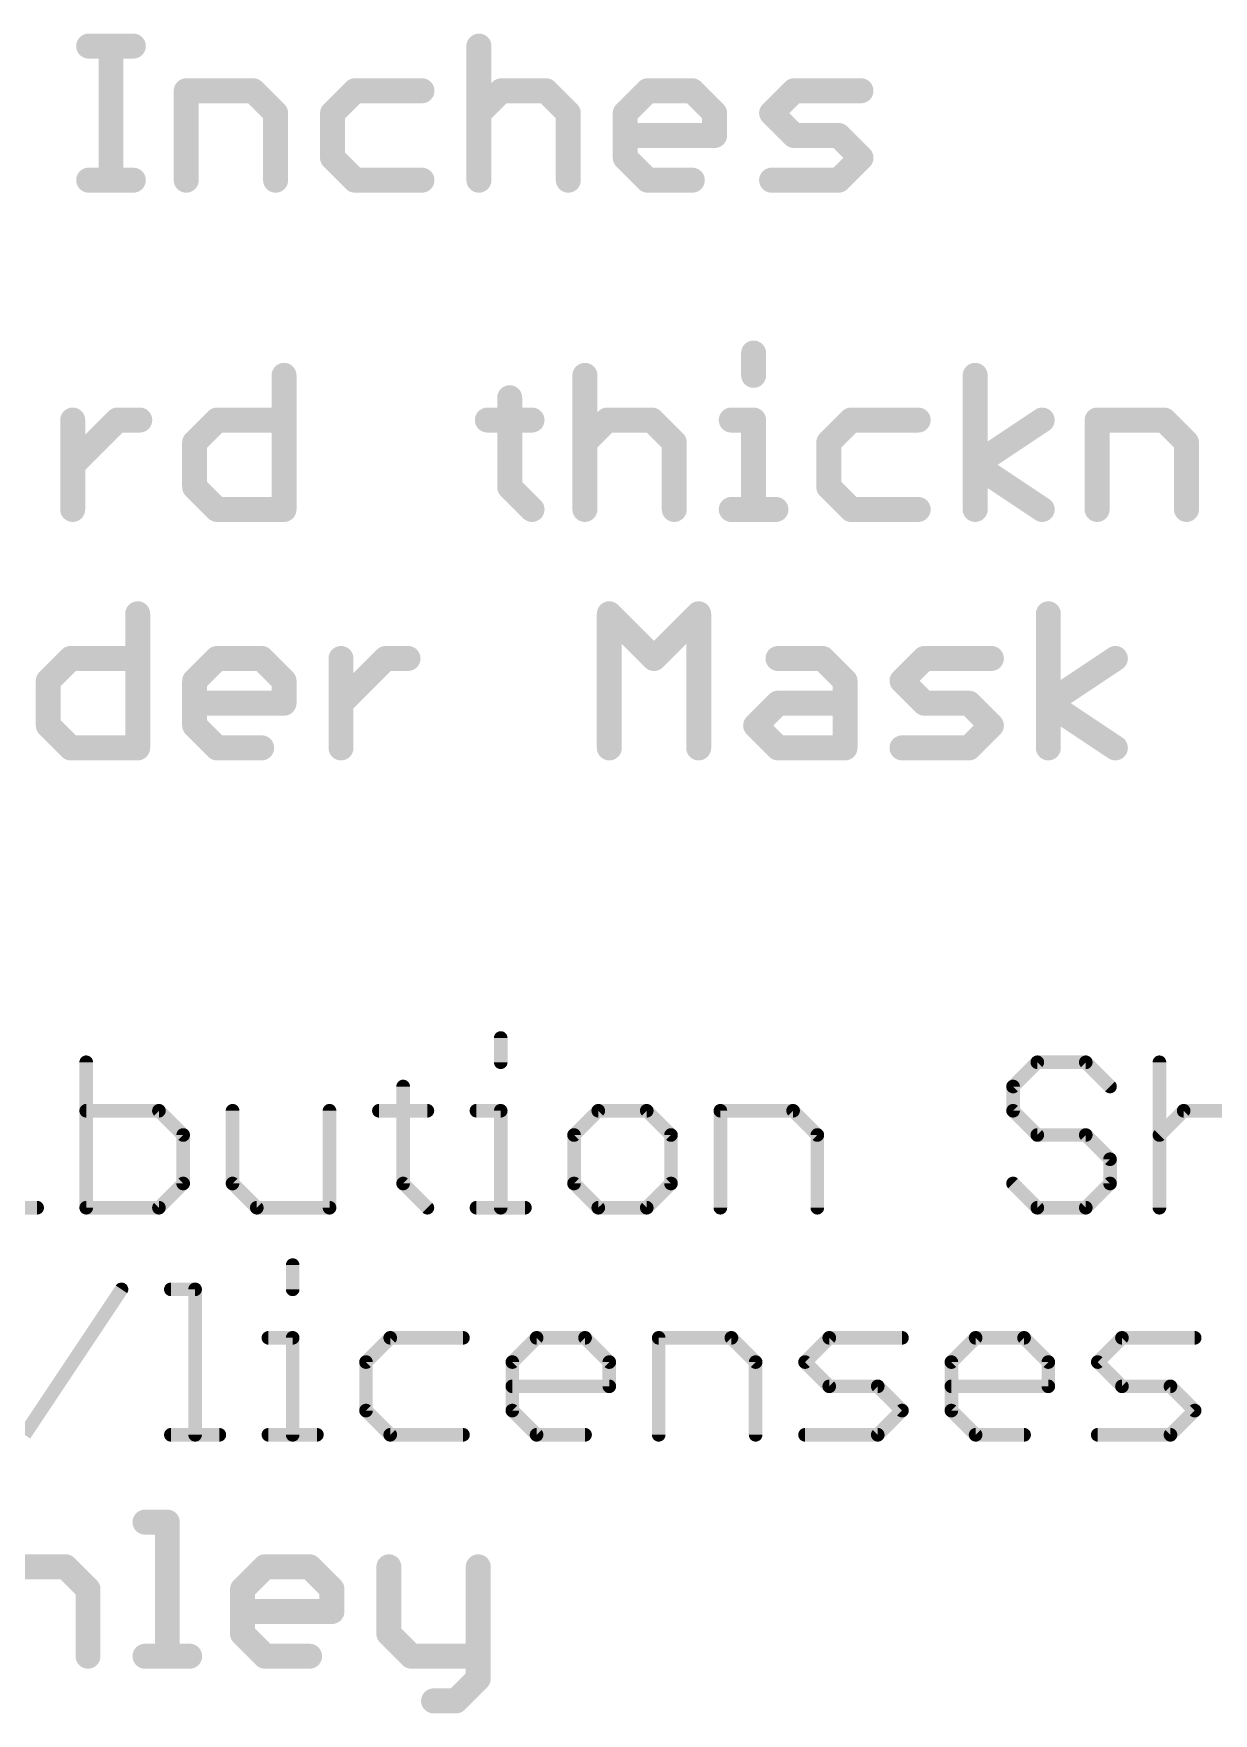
# Model space of a CAD drawing. Extents: x -10 to 102, y -14 to 18.
# Drawn here: x 56.89 to 70.09, y -9.39 to 9.4 of the extents above; entities that cross this region are included whole.
import ezdxf

# ---------------------------------------------------------------- set-up
doc = ezdxf.new("R2010")
doc.units = 0
doc.layers.add('47', color=253, linetype='CONTINUOUS')
doc.layers.add('51', color=53, linetype='CONTINUOUS')

msp = doc.modelspace()

# ---------------------------------------------------------------- linework, layer by layer
at = {"layer": '47', "const_width": 0.2794}
for points in [[(57.5084, 9.2596), (58.0083, 9.2596)], [(57.7584, 7.7597), (57.7584, 9.2596)], [(61.8741, 9.2596), (61.8741, 7.7597)], [(58.5998, 7.7597), (58.5998, 8.7596)], [(58.5998, 8.7596), (59.3498, 8.7596)], [(59.3498, 8.7596), (59.5997, 8.5096)], [(60.487, 8.7596), (60.237, 8.5096)], [(61.2369, 8.7596), (60.487, 8.7596)], [(61.8741, 8.5096), (62.1241, 8.7596)], [(62.1241, 8.7596), (62.6241, 8.7596)], [(62.6241, 8.7596), (62.8741, 8.5096)], [(63.5113, 8.5096), (63.7613, 8.7596)], [(63.7613, 8.7596), (64.2612, 8.7596)], [(64.2612, 8.7596), (64.5112, 8.5096)], [(65.1484, 8.5096), (65.3984, 8.7596)], [(65.3984, 8.7596), (66.1484, 8.7596)], [(59.5997, 8.5096), (59.5997, 7.7597)], [(60.237, 8.5096), (60.237, 8.0097)], [(62.8741, 8.5096), (62.8741, 7.7597)], [(63.5113, 8.0097), (63.5113, 8.5096)], [(64.5112, 8.5096), (64.5112, 8.2597)], [(65.3984, 8.2597), (65.1484, 8.5096)], [(64.5112, 8.2597), (63.5113, 8.2597)], [(65.8984, 8.2597), (65.3984, 8.2597)], [(66.1484, 8.0097), (65.8984, 8.2597)], [(60.237, 8.0097), (60.487, 7.7597)], [(63.7613, 7.7597), (63.5113, 8.0097)], [(65.8984, 7.7597), (66.1484, 8.0097)], [(57.5084, 7.7597), (58.0083, 7.7597)], [(60.487, 7.7597), (61.2369, 7.7597)], [(64.2612, 7.7597), (63.7613, 7.7597)], [(65.1484, 7.7597), (65.8984, 7.7597)]]:
    msp.add_lwpolyline(points, dxfattribs=at)
at = {"layer": '47', "const_width": 0.1397}
for points in [[(57.5084, 9.3294, 1), (57.5084, 9.1897)], [(57.8282, 9.2596, 1), (57.6885, 9.2596)], [(58.0083, 9.1897, 1), (58.0083, 9.3294)], [(61.944, 9.2596, 1), (61.8043, 9.2596)], [(58.5998, 8.8295, 1), (58.5998, 8.6898)], [(58.6697, 8.7596, 1), (58.53, 8.7596)], [(59.3992, 8.809, 1), (59.3004, 8.7102)], [(59.3498, 8.6898, 1), (59.3498, 8.8295)], [(60.487, 8.8295, 1), (60.487, 8.6898)], [(60.5364, 8.7102, 1), (60.4376, 8.809)], [(61.2369, 8.6898, 1), (61.2369, 8.8295)], [(62.1241, 8.8295, 1), (62.1241, 8.6898)], [(62.1735, 8.7102, 1), (62.0747, 8.809)], [(62.6735, 8.809, 1), (62.5747, 8.7102)], [(62.6241, 8.6898, 1), (62.6241, 8.8295)], [(63.7613, 8.8295, 1), (63.7613, 8.6898)], [(63.8107, 8.7102, 1), (63.7119, 8.809)], [(64.3106, 8.809, 1), (64.2118, 8.7102)], [(64.2612, 8.6898, 1), (64.2612, 8.8295)], [(65.3984, 8.8295, 1), (65.3984, 8.6898)], [(65.4478, 8.7102, 1), (65.349, 8.809)], [(66.1484, 8.6898, 1), (66.1484, 8.8295)], [(59.6696, 8.5096, 1), (59.5299, 8.5096)], [(60.3068, 8.5096, 1), (60.1671, 8.5096)], [(62.9439, 8.5096, 1), (62.8042, 8.5096)], [(63.5811, 8.5096, 1), (63.4414, 8.5096)], [(64.5811, 8.5096, 1), (64.4414, 8.5096)], [(65.1978, 8.559, 1), (65.0991, 8.4602)], [(59.5504, 8.4602, 1), (59.6491, 8.559)], [(60.1876, 8.559, 1), (60.2864, 8.4602)], [(61.8247, 8.559, 1), (61.9235, 8.4602)], [(62.8247, 8.4602, 1), (62.9234, 8.559)], [(63.4619, 8.559, 1), (63.5607, 8.4602)], [(64.4618, 8.4602, 1), (64.5606, 8.559)], [(65.0991, 8.559, 1), (65.1978, 8.4602)], [(63.5113, 8.3295, 1), (63.5113, 8.1898)], [(64.4414, 8.2597, 1), (64.5811, 8.2597)], [(64.5112, 8.1898, 1), (64.5112, 8.3295)], [(65.3984, 8.3295, 1), (65.3984, 8.1898)], [(65.349, 8.2103, 1), (65.4478, 8.3091)], [(65.9478, 8.3091, 1), (65.849, 8.2103)], [(65.8984, 8.1898, 1), (65.8984, 8.3295)], [(60.1671, 8.0097, 1), (60.3068, 8.0097)], [(60.2864, 8.0591, 1), (60.1876, 7.9603)], [(63.4414, 8.0097, 1), (63.5811, 8.0097)], [(63.5607, 8.0591, 1), (63.4619, 7.9603)], [(66.1978, 7.9603, 1), (66.099, 8.0591)], [(66.099, 7.9603, 1), (66.1978, 8.0591)], [(57.5084, 7.8296, 1), (57.5084, 7.6899)], [(58.0083, 7.6899, 1), (58.0083, 7.8296)], [(60.487, 7.8296, 1), (60.487, 7.6899)], [(61.2369, 7.6899, 1), (61.2369, 7.8296)], [(63.7613, 7.8296, 1), (63.7613, 7.6899)], [(64.2612, 7.6899, 1), (64.2612, 7.8296)], [(65.1484, 7.8296, 1), (65.1484, 7.6899)], [(65.8984, 7.6899, 1), (65.8984, 7.8296)], [(57.6885, 7.7597, 1), (57.8282, 7.7597)], [(58.53, 7.7597, 1), (58.6697, 7.7597)], [(59.5299, 7.7597, 1), (59.6696, 7.7597)], [(60.4376, 7.7103, 1), (60.5364, 7.8091)], [(61.8043, 7.7597, 1), (61.944, 7.7597)], [(62.8042, 7.7597, 1), (62.9439, 7.7597)], [(63.7119, 7.7103, 1), (63.8107, 7.8091)], [(65.849, 7.8091, 1), (65.9478, 7.7103)]]:
    msp.add_lwpolyline(points, format="xyb", dxfattribs=at)
at = {"layer": '51'}
for points, const_width in [([(64.947, 5.8266), (64.947, 5.5766)], 0.2794), ([(59.694, 5.5766), (59.694, 4.0767)], 0.2794), ([(63.0599, 5.5766), (63.0599, 4.0767)], 0.2794), ([(67.4256, 4.0767), (67.4256, 5.5766)], 0.2794), ([(62.2184, 5.3266), (62.2184, 4.3267)], 0.2794), ([(57.3298, 4.0767), (57.3298, 5.0766)], 0.2794), ([(57.3298, 4.5767), (57.8298, 5.0766)], 0.2794), ([(57.8298, 5.0766), (58.0798, 5.0766)], 0.2794), ([(58.6941, 4.8266), (58.9441, 5.0766)], 0.2794), ([(58.9441, 5.0766), (59.694, 5.0766)], 0.2794), ([(61.9684, 5.0766), (62.4684, 5.0766)], 0.2794), ([(63.0599, 4.8266), (63.3099, 5.0766)], 0.2794), ([(63.3099, 5.0766), (63.8098, 5.0766)], 0.2794), ([(63.8098, 5.0766), (64.0598, 4.8266)], 0.2794), ([(64.697, 5.0766), (64.947, 5.0766)], 0.2794), ([(64.947, 5.0766), (64.947, 4.0767)], 0.2794), ([(66.0384, 5.0766), (65.7885, 4.8266)], 0.2794), ([(66.7884, 5.0766), (66.0384, 5.0766)], 0.2794), ([(67.4256, 4.5767), (68.1756, 5.0766)], 0.2794), ([(68.7899, 4.0767), (68.7899, 5.0766)], 0.2794), ([(68.7899, 5.0766), (69.5399, 5.0766)], 0.2794), ([(69.5399, 5.0766), (69.7898, 4.8266)], 0.2794), ([(58.6941, 4.3267), (58.6941, 4.8266)], 0.2794), ([(64.0598, 4.8266), (64.0598, 4.0767)], 0.2794), ([(65.7885, 4.8266), (65.7885, 4.3267)], 0.2794), ([(69.7898, 4.8266), (69.7898, 4.0767)], 0.2794), ([(68.1756, 4.0767), (67.4256, 4.5767)], 0.2794), ([(58.9441, 4.0767), (58.6941, 4.3267)], 0.2794), ([(62.2184, 4.3267), (62.4684, 4.0767)], 0.2794), ([(65.7885, 4.3267), (66.0384, 4.0767)], 0.2794), ([(59.694, 4.0767), (58.9441, 4.0767)], 0.2794), ([(64.697, 4.0767), (65.197, 4.0767)], 0.2794), ([(66.0384, 4.0767), (66.7884, 4.0767)], 0.2794), ([(58.0569, 2.9096), (58.0569, 1.4097)], 0.2794), ([(63.3327, 1.4097), (63.3327, 2.9096)], 0.2794), ([(63.3327, 2.9096), (63.8327, 2.4096)], 0.2794), ([(63.8327, 2.4096), (64.3327, 2.9096)], 0.2794), ([(64.3327, 2.9096), (64.3327, 1.4097)], 0.2794), ([(68.2442, 1.4097), (68.2442, 2.9096)], 0.2794), ([(57.057, 2.1596), (57.3069, 2.4096)], 0.2794), ([(57.3069, 2.4096), (58.0569, 2.4096)], 0.2794), ([(58.6941, 2.1596), (58.9441, 2.4096)], 0.2794), ([(58.9441, 2.4096), (59.4441, 2.4096)], 0.2794), ([(59.4441, 2.4096), (59.694, 2.1596)], 0.2794), ([(60.3313, 1.4097), (60.3313, 2.4096)], 0.2794), ([(60.3313, 1.9097), (60.8312, 2.4096)], 0.2794), ([(60.8312, 2.4096), (61.0812, 2.4096)], 0.2794), ([(65.2199, 2.4096), (65.7198, 2.4096)], 0.2794), ([(65.7198, 2.4096), (65.9698, 2.1596)], 0.2794), ([(66.607, 2.1596), (66.857, 2.4096)], 0.2794), ([(66.857, 2.4096), (67.607, 2.4096)], 0.2794), ([(68.2442, 1.9097), (68.9941, 2.4096)], 0.2794), ([(57.057, 1.6597), (57.057, 2.1596)], 0.2794), ([(58.6941, 1.6597), (58.6941, 2.1596)], 0.2794), ([(59.694, 2.1596), (59.694, 1.9097)], 0.2794), ([(65.9698, 2.1596), (65.9698, 1.4097)], 0.2794), ([(66.857, 1.9097), (66.607, 2.1596)], 0.2794), ([(59.694, 1.9097), (58.6941, 1.9097)], 0.2794), ([(64.9699, 1.6597), (65.2199, 1.9097)], 0.2794), ([(65.2199, 1.9097), (65.9698, 1.9097)], 0.2794), ([(67.357, 1.9097), (66.857, 1.9097)], 0.2794), ([(67.607, 1.6597), (67.357, 1.9097)], 0.2794), ([(68.9941, 1.4097), (68.2442, 1.9097)], 0.2794), ([(57.3069, 1.4097), (57.057, 1.6597)], 0.2794), ([(58.9441, 1.4097), (58.6941, 1.6597)], 0.2794), ([(65.2199, 1.4097), (64.9699, 1.6597)], 0.2794), ([(67.357, 1.4097), (67.607, 1.6597)], 0.2794), ([(58.0569, 1.4097), (57.3069, 1.4097)], 0.2794), ([(59.4441, 1.4097), (58.9441, 1.4097)], 0.2794), ([(65.9698, 1.4097), (65.2199, 1.4097)], 0.2794), ([(66.607, 1.4097), (67.357, 1.4097)], 0.2794), ([(62.1179, -1.8356), (62.1179, -2.1068)], 0.1524), ([(57.481, -2.1068), (57.481, -3.7338)], 0.1524), ([(68.1208, -2.1068), (67.8497, -2.378)], 0.1524), ([(68.6631, -2.1068), (68.1208, -2.1068)], 0.1524), ([(68.9343, -2.378), (68.6631, -2.1068)], 0.1524), ([(69.4868, -2.1068), (69.4868, -3.7338)], 0.1524), ([(61.0265, -2.378), (61.0265, -3.4626)], 0.1524), ([(67.8497, -2.378), (67.8497, -2.6491)], 0.1524), ([(58.2945, -2.6491), (57.481, -2.6491)], 0.1524), ([(58.5657, -2.9203), (58.2945, -2.6491)], 0.1524), ([(59.1182, -2.6491), (59.1182, -3.4626)], 0.1524), ([(60.2028, -3.7338), (60.2028, -2.6491)], 0.1524), ([(60.7553, -2.6491), (61.2976, -2.6491)], 0.1524), ([(61.8467, -2.6491), (62.1179, -2.6491)], 0.1524), ([(62.1179, -2.6491), (62.1179, -3.7338)], 0.1524), ([(63.2093, -2.6491), (62.9382, -2.9203)], 0.1524), ([(63.7517, -2.6491), (63.2093, -2.6491)], 0.1524), ([(64.0228, -2.9203), (63.7517, -2.6491)], 0.1524), ([(64.5753, -3.7338), (64.5753, -2.6491)], 0.1524), ([(64.5753, -2.6491), (65.3888, -2.6491)], 0.1524), ([(65.3888, -2.6491), (65.66, -2.9203)], 0.1524), ([(67.8497, -2.6491), (68.1208, -2.9203)], 0.1524), ([(69.4868, -2.9203), (69.758, -2.6491)], 0.1524), ([(69.758, -2.6491), (70.3003, -2.6491)], 0.1524), ([(58.5657, -3.4626), (58.5657, -2.9203)], 0.1524), ([(62.9382, -2.9203), (62.9382, -3.4626)], 0.1524), ([(64.0228, -3.4626), (64.0228, -2.9203)], 0.1524), ([(65.66, -2.9203), (65.66, -3.7338)], 0.1524), ([(68.1208, -2.9203), (68.6631, -2.9203)], 0.1524), ([(68.6631, -2.9203), (68.9343, -3.1915)], 0.1524), ([(68.9343, -3.1915), (68.9343, -3.4626)], 0.1524), ([(58.2945, -3.7338), (58.5657, -3.4626)], 0.1524), ([(59.1182, -3.4626), (59.3893, -3.7338)], 0.1524), ([(61.0265, -3.4626), (61.2976, -3.7338)], 0.1524), ([(62.9382, -3.4626), (63.2093, -3.7338)], 0.1524), ([(63.7517, -3.7338), (64.0228, -3.4626)], 0.1524), ([(68.1208, -3.7338), (67.8497, -3.4626)], 0.1524), ([(68.9343, -3.4626), (68.6631, -3.7338)], 0.1524), ([(56.3896, -3.7338), (56.9319, -3.7338)], 0.1524), ([(57.481, -3.7338), (58.2945, -3.7338)], 0.1524), ([(59.3893, -3.7338), (60.2028, -3.7338)], 0.1524), ([(61.8467, -3.7338), (62.3891, -3.7338)], 0.1524), ([(63.2093, -3.7338), (63.7517, -3.7338)], 0.1524), ([(68.6631, -3.7338), (68.1208, -3.7338)], 0.1524), ([(59.7906, -4.3756), (59.7906, -4.6468)], 0.1524), ([(56.7908, -6.2738), (57.8755, -4.6468)], 0.1524), ([(58.428, -4.6468), (58.6991, -4.6468)], 0.1524), ([(58.6991, -4.6468), (58.6991, -6.2738)], 0.1524), ([(59.5194, -5.1891), (59.7906, -5.1891)], 0.1524), ([(59.7906, -5.1891), (59.7906, -6.2738)], 0.1524), ([(60.882, -5.1891), (60.6109, -5.4603)], 0.1524), ([(61.6955, -5.1891), (60.882, -5.1891)], 0.1524), ([(62.248, -5.4603), (62.5192, -5.1891)], 0.1524), ([(62.5192, -5.1891), (63.0615, -5.1891)], 0.1524), ([(63.0615, -5.1891), (63.3327, -5.4603)], 0.1524), ([(63.8852, -6.2738), (63.8852, -5.1891)], 0.1524), ([(63.8852, -5.1891), (64.6987, -5.1891)], 0.1524), ([(64.6987, -5.1891), (64.9698, -5.4603)], 0.1524), ([(65.5223, -5.4603), (65.7935, -5.1891)], 0.1524), ([(65.7935, -5.1891), (66.607, -5.1891)], 0.1524), ([(67.1595, -5.4603), (67.4306, -5.1891)], 0.1524), ([(67.4306, -5.1891), (67.973, -5.1891)], 0.1524), ([(67.973, -5.1891), (68.2441, -5.4603)], 0.1524), ([(68.7966, -5.4603), (69.0678, -5.1891)], 0.1524), ([(69.0678, -5.1891), (69.8813, -5.1891)], 0.1524), ([(60.6109, -5.4603), (60.6109, -6.0026)], 0.1524), ([(62.248, -6.0026), (62.248, -5.4603)], 0.1524), ([(63.3327, -5.4603), (63.3327, -5.7315)], 0.1524), ([(64.9698, -5.4603), (64.9698, -6.2738)], 0.1524), ([(65.7935, -5.7315), (65.5223, -5.4603)], 0.1524), ([(67.1595, -6.0026), (67.1595, -5.4603)], 0.1524), ([(68.2441, -5.4603), (68.2441, -5.7315)], 0.1524), ([(69.0678, -5.7315), (68.7966, -5.4603)], 0.1524), ([(63.3327, -5.7315), (62.248, -5.7315)], 0.1524), ([(66.3358, -5.7315), (65.7935, -5.7315)], 0.1524), ([(66.607, -6.0026), (66.3358, -5.7315)], 0.1524), ([(68.2441, -5.7315), (67.1595, -5.7315)], 0.1524), ([(69.6101, -5.7315), (69.0678, -5.7315)], 0.1524), ([(69.8813, -6.0026), (69.6101, -5.7315)], 0.1524), ([(60.6109, -6.0026), (60.882, -6.2738)], 0.1524), ([(62.5192, -6.2738), (62.248, -6.0026)], 0.1524), ([(66.3358, -6.2738), (66.607, -6.0026)], 0.1524), ([(67.4306, -6.2738), (67.1595, -6.0026)], 0.1524), ([(69.6101, -6.2738), (69.8813, -6.0026)], 0.1524), ([(58.428, -6.2738), (58.9703, -6.2738)], 0.1524), ([(59.5194, -6.2738), (60.0617, -6.2738)], 0.1524), ([(60.882, -6.2738), (61.6955, -6.2738)], 0.1524), ([(63.0615, -6.2738), (62.5192, -6.2738)], 0.1524), ([(65.5223, -6.2738), (66.3358, -6.2738)], 0.1524), ([(67.973, -6.2738), (67.4306, -6.2738)], 0.1524), ([(68.7966, -6.2738), (69.6101, -6.2738)], 0.1524), ([(58.1384, -7.2504), (58.3884, -7.2504)], 0.2794), ([(58.3884, -7.2504), (58.3884, -8.7503)], 0.2794), ([(56.7512, -7.7504), (57.2512, -7.7504)], 0.2794), ([(57.2512, -7.7504), (57.5011, -8.0004)], 0.2794), ([(59.2298, -8.0004), (59.4798, -7.7504)], 0.2794), ([(59.4798, -7.7504), (59.9798, -7.7504)], 0.2794), ([(59.9798, -7.7504), (60.2297, -8.0004)], 0.2794), ([(60.867, -7.7504), (60.867, -8.5003)], 0.2794), ([(61.8669, -7.7504), (61.8669, -9.0003)], 0.2794), ([(57.5011, -8.0004), (57.5011, -8.7503)], 0.2794), ([(59.2298, -8.5003), (59.2298, -8.0004)], 0.2794), ([(60.2297, -8.0004), (60.2297, -8.2503)], 0.2794), ([(60.2297, -8.2503), (59.2298, -8.2503)], 0.2794), ([(59.4798, -8.7503), (59.2298, -8.5003)], 0.2794), ([(60.867, -8.5003), (61.1169, -8.7503)], 0.2794), ([(58.1384, -8.7503), (58.6383, -8.7503)], 0.2794), ([(59.9798, -8.7503), (59.4798, -8.7503)], 0.2794), ([(61.1169, -8.7503), (61.8669, -8.7503)], 0.2794), ([(61.8669, -9.0003), (61.6169, -9.2503)], 0.2794), ([(61.6169, -9.2503), (61.3669, -9.2503)], 0.2794)]:
    msp.add_lwpolyline(points, dxfattribs=dict(at, const_width=const_width))
for points, const_width in [([(65.0169, 5.8266, 1), (64.8772, 5.8266)], 0.1397), ([(59.7639, 5.5766, 1), (59.6242, 5.5766)], 0.1397), ([(63.1297, 5.5766, 1), (62.99, 5.5766)], 0.1397), ([(64.8772, 5.5766, 1), (65.0169, 5.5766)], 0.1397), ([(67.4955, 5.5766, 1), (67.3558, 5.5766)], 0.1397), ([(62.2883, 5.3266, 1), (62.1486, 5.3266)], 0.1397), ([(57.3997, 5.0766, 1), (57.26, 5.0766)], 0.1397), ([(57.8298, 5.1465, 1), (57.8298, 5.0068)], 0.1397), ([(57.8792, 5.0272, 1), (57.7804, 5.126)], 0.1397), ([(58.0798, 5.0068, 1), (58.0798, 5.1465)], 0.1397), ([(58.9441, 5.1465, 1), (58.9441, 5.0068)], 0.1397), ([(58.9935, 5.0272, 1), (58.8947, 5.126)], 0.1397), ([(59.694, 5.0068, 1), (59.694, 5.1465)], 0.1397), ([(61.9684, 5.1465, 1), (61.9684, 5.0068)], 0.1397), ([(62.4684, 5.0068, 1), (62.4684, 5.1465)], 0.1397), ([(63.3099, 5.1465, 1), (63.3099, 5.0068)], 0.1397), ([(63.3592, 5.0272, 1), (63.2605, 5.126)], 0.1397), ([(63.8592, 5.126, 1), (63.7604, 5.0272)], 0.1397), ([(63.8098, 5.0068, 1), (63.8098, 5.1465)], 0.1397), ([(64.697, 5.1465, 1), (64.697, 5.0068)], 0.1397), ([(65.0169, 5.0766, 1), (64.8772, 5.0766)], 0.1397), ([(64.947, 5.0068, 1), (64.947, 5.1465)], 0.1397), ([(66.0384, 5.1465, 1), (66.0384, 5.0068)], 0.1397), ([(66.0878, 5.0272, 1), (65.9891, 5.126)], 0.1397), ([(66.7884, 5.0068, 1), (66.7884, 5.1465)], 0.1397), ([(68.2143, 5.0185, 1), (68.1368, 5.1347)], 0.1397), ([(68.8598, 5.0766, 1), (68.7201, 5.0766)], 0.1397), ([(68.7899, 5.1465, 1), (68.7899, 5.0068)], 0.1397), ([(69.5893, 5.126, 1), (69.4905, 5.0272)], 0.1397), ([(69.5399, 5.0068, 1), (69.5399, 5.1465)], 0.1397), ([(58.764, 4.8266, 1), (58.6243, 4.8266)], 0.1397), ([(58.6447, 4.876, 1), (58.7435, 4.7772)], 0.1397), ([(63.0105, 4.876, 1), (63.1093, 4.7772)], 0.1397), ([(64.1296, 4.8266, 1), (63.9899, 4.8266)], 0.1397), ([(64.0104, 4.7772, 1), (64.1092, 4.876)], 0.1397), ([(65.8583, 4.8266, 1), (65.7186, 4.8266)], 0.1397), ([(65.7391, 4.876, 1), (65.8379, 4.7772)], 0.1397), ([(69.8597, 4.8266, 1), (69.72, 4.8266)], 0.1397), ([(69.7404, 4.7772, 1), (69.8392, 4.876)], 0.1397), ([(67.4644, 4.6348, 1), (67.3869, 4.5185)], 0.1397), ([(67.3869, 4.6348, 1), (67.4644, 4.5185)], 0.1397), ([(57.2804, 4.6261, 1), (57.3792, 4.5273)], 0.1397), ([(58.7435, 4.3761, 1), (58.6447, 4.2773)], 0.1397), ([(58.6243, 4.3267, 1), (58.764, 4.3267)], 0.1397), ([(62.2678, 4.3761, 1), (62.169, 4.2773)], 0.1397), ([(62.1486, 4.3267, 1), (62.2883, 4.3267)], 0.1397), ([(65.7186, 4.3267, 1), (65.8583, 4.3267)], 0.1397), ([(65.8379, 4.3761, 1), (65.7391, 4.2773)], 0.1397), ([(57.26, 4.0767, 1), (57.3997, 4.0767)], 0.1397), ([(58.9441, 4.1465, 1), (58.9441, 4.0069)], 0.1397), ([(58.8947, 4.0273, 1), (58.9935, 4.1261)], 0.1397), ([(59.6242, 4.0767, 1), (59.7639, 4.0767)], 0.1397), ([(59.694, 4.0069, 1), (59.694, 4.1465)], 0.1397), ([(62.419, 4.0273, 1), (62.5178, 4.1261)], 0.1397), ([(62.99, 4.0767, 1), (63.1297, 4.0767)], 0.1397), ([(63.9899, 4.0767, 1), (64.1296, 4.0767)], 0.1397), ([(64.697, 4.1465, 1), (64.697, 4.0069)], 0.1397), ([(64.8772, 4.0767, 1), (65.0169, 4.0767)], 0.1397), ([(65.197, 4.0069, 1), (65.197, 4.1465)], 0.1397), ([(66.0384, 4.1465, 1), (66.0384, 4.0069)], 0.1397), ([(65.9891, 4.0273, 1), (66.0878, 4.1261)], 0.1397), ([(66.7884, 4.0069, 1), (66.7884, 4.1465)], 0.1397), ([(67.3558, 4.0767, 1), (67.4955, 4.0767)], 0.1397), ([(68.1368, 4.0186, 1), (68.2143, 4.1348)], 0.1397), ([(68.7201, 4.0767, 1), (68.8598, 4.0767)], 0.1397), ([(69.72, 4.0767, 1), (69.8597, 4.0767)], 0.1397), ([(58.1267, 2.9096, 1), (57.987, 2.9096)], 0.1397), ([(63.4026, 2.9096, 1), (63.2629, 2.9096)], 0.1397), ([(63.3821, 2.959, 1), (63.2833, 2.8602)], 0.1397), ([(64.4025, 2.9096, 1), (64.2628, 2.9096)], 0.1397), ([(64.382, 2.8602, 1), (64.2833, 2.959)], 0.1397), ([(68.3141, 2.9096, 1), (68.1744, 2.9096)], 0.1397), ([(57.3069, 2.4795, 1), (57.3069, 2.3398)], 0.1397), ([(57.3563, 2.3602, 1), (57.2576, 2.459)], 0.1397), ([(58.0569, 2.3398, 1), (58.0569, 2.4795)], 0.1397), ([(58.9441, 2.4795, 1), (58.9441, 2.3398)], 0.1397), ([(58.9935, 2.3602, 1), (58.8947, 2.459)], 0.1397), ([(59.4935, 2.459, 1), (59.3947, 2.3602)], 0.1397), ([(59.4441, 2.3398, 1), (59.4441, 2.4795)], 0.1397), ([(60.4011, 2.4096, 1), (60.2614, 2.4096)], 0.1397), ([(60.8312, 2.4795, 1), (60.8312, 2.3398)], 0.1397), ([(60.8806, 2.3602, 1), (60.7818, 2.459)], 0.1397), ([(61.0812, 2.3398, 1), (61.0812, 2.4795)], 0.1397), ([(63.7833, 2.459, 1), (63.8821, 2.3602)], 0.1397), ([(63.7833, 2.3602, 1), (63.8821, 2.459)], 0.1397), ([(65.2199, 2.4795, 1), (65.2199, 2.3398)], 0.1397), ([(65.7692, 2.459, 1), (65.6704, 2.3602)], 0.1397), ([(65.7198, 2.3398, 1), (65.7198, 2.4795)], 0.1397), ([(66.857, 2.4795, 1), (66.857, 2.3398)], 0.1397), ([(66.9064, 2.3602, 1), (66.8076, 2.459)], 0.1397), ([(67.607, 2.3398, 1), (67.607, 2.4795)], 0.1397), ([(69.0329, 2.3515, 1), (68.9554, 2.4677)], 0.1397), ([(57.1268, 2.1596, 1), (56.9871, 2.1596)], 0.1397), ([(57.0076, 2.209, 1), (57.1064, 2.1102)], 0.1397), ([(58.764, 2.1596, 1), (58.6243, 2.1596)], 0.1397), ([(58.6447, 2.209, 1), (58.7435, 2.1102)], 0.1397), ([(59.7639, 2.1596, 1), (59.6242, 2.1596)], 0.1397), ([(59.6446, 2.1102, 1), (59.7434, 2.209)], 0.1397), ([(66.0397, 2.1596, 1), (65.9, 2.1596)], 0.1397), ([(65.9204, 2.1102, 1), (66.0192, 2.209)], 0.1397), ([(66.6564, 2.209, 1), (66.5577, 2.1102)], 0.1397), ([(66.5577, 2.209, 1), (66.6564, 2.1102)], 0.1397), ([(58.6941, 1.9795, 1), (58.6941, 1.8398)], 0.1397), ([(59.6242, 1.9097, 1), (59.7639, 1.9097)], 0.1397), ([(59.694, 1.8398, 1), (59.694, 1.9795)], 0.1397), ([(60.2819, 1.9591, 1), (60.3807, 1.8603)], 0.1397), ([(65.2199, 1.9795, 1), (65.2199, 1.8398)], 0.1397), ([(65.2693, 1.8603, 1), (65.1705, 1.9591)], 0.1397), ([(65.9698, 1.8398, 1), (65.9698, 1.9795)], 0.1397), ([(66.857, 1.9795, 1), (66.857, 1.8398)], 0.1397), ([(66.8076, 1.8603, 1), (66.9064, 1.9591)], 0.1397), ([(67.4064, 1.9591, 1), (67.3076, 1.8603)], 0.1397), ([(67.357, 1.8398, 1), (67.357, 1.9795)], 0.1397), ([(68.2829, 1.9678, 1), (68.2055, 1.8515)], 0.1397), ([(68.2055, 1.9678, 1), (68.2829, 1.8515)], 0.1397), ([(56.9871, 1.6597, 1), (57.1268, 1.6597)], 0.1397), ([(57.1064, 1.7091, 1), (57.0076, 1.6103)], 0.1397), ([(58.7435, 1.7091, 1), (58.6447, 1.6103)], 0.1397), ([(58.6243, 1.6597, 1), (58.764, 1.6597)], 0.1397), ([(65.0193, 1.7091, 1), (64.9205, 1.6103)], 0.1397), ([(64.9205, 1.7091, 1), (65.0193, 1.6103)], 0.1397), ([(67.6564, 1.6103, 1), (67.5576, 1.7091)], 0.1397), ([(67.5576, 1.6103, 1), (67.6564, 1.7091)], 0.1397), ([(57.3069, 1.4796, 1), (57.3069, 1.3399)], 0.1397), ([(57.2576, 1.3603, 1), (57.3563, 1.4591)], 0.1397), ([(58.0569, 1.3399, 1), (58.0569, 1.4796)], 0.1397), ([(58.9441, 1.4796, 1), (58.9441, 1.3399)], 0.1397), ([(58.8947, 1.3603, 1), (58.9935, 1.4591)], 0.1397), ([(59.4441, 1.3399, 1), (59.4441, 1.4796)], 0.1397), ([(65.2199, 1.4796, 1), (65.2199, 1.3399)], 0.1397), ([(65.1705, 1.3603, 1), (65.2693, 1.4591)], 0.1397), ([(65.9698, 1.3399, 1), (65.9698, 1.4796)], 0.1397), ([(66.607, 1.4796, 1), (66.607, 1.3399)], 0.1397), ([(67.3076, 1.4591, 1), (67.4064, 1.3603)], 0.1397), ([(67.357, 1.3399, 1), (67.357, 1.4796)], 0.1397), ([(68.9554, 1.3516, 1), (69.0329, 1.4678)], 0.1397), ([(57.987, 1.4097, 1), (58.1267, 1.4097)], 0.1397), ([(60.2614, 1.4097, 1), (60.4011, 1.4097)], 0.1397), ([(63.2629, 1.4097, 1), (63.4026, 1.4097)], 0.1397), ([(64.2628, 1.4097, 1), (64.4025, 1.4097)], 0.1397), ([(65.9, 1.4097, 1), (66.0397, 1.4097)], 0.1397), ([(68.1744, 1.4097, 1), (68.3141, 1.4097)], 0.1397), ([(62.156, -1.8356, 1), (62.0798, -1.8356)], 0.0762), ([(57.5191, -2.1068, 1), (57.4429, -2.1068)], 0.0762), ([(68.1208, -2.0687, 1), (68.1208, -2.1449)], 0.0762), ([(68.1478, -2.1338, 1), (68.0939, -2.0799)], 0.0762), ([(68.6901, -2.0799, 1), (68.6362, -2.1338)], 0.0762), ([(68.6631, -2.1449, 1), (68.6631, -2.0687)], 0.0762), ([(69.5249, -2.1068, 1), (69.4487, -2.1068)], 0.0762), ([(62.0798, -2.1068, 1), (62.156, -2.1068)], 0.0762), ([(61.0646, -2.378, 1), (60.9884, -2.378)], 0.0762), ([(67.8227, -2.351, 1), (67.8766, -2.4049)], 0.0762), ([(67.8878, -2.378, 1), (67.8116, -2.378)], 0.0762), ([(68.9074, -2.4049, 1), (68.9613, -2.351)], 0.0762), ([(57.481, -2.611, 1), (57.481, -2.6872)], 0.0762), ([(58.3214, -2.6222, 1), (58.2675, -2.6761)], 0.0762), ([(58.2945, -2.6872, 1), (58.2945, -2.611)], 0.0762), ([(59.1563, -2.6491, 1), (59.0801, -2.6491)], 0.0762), ([(60.2409, -2.6491, 1), (60.1647, -2.6491)], 0.0762), ([(60.7553, -2.611, 1), (60.7553, -2.6872)], 0.0762), ([(61.2976, -2.6872, 1), (61.2976, -2.611)], 0.0762), ([(61.8467, -2.611, 1), (61.8467, -2.6872)], 0.0762), ([(62.156, -2.6491, 1), (62.0798, -2.6491)], 0.0762), ([(62.1179, -2.6872, 1), (62.1179, -2.611)], 0.0762), ([(63.2093, -2.611, 1), (63.2093, -2.6872)], 0.0762), ([(63.2363, -2.6761, 1), (63.1824, -2.6222)], 0.0762), ([(63.7786, -2.6222, 1), (63.7247, -2.6761)], 0.0762), ([(63.7517, -2.6872, 1), (63.7517, -2.611)], 0.0762), ([(64.6134, -2.6491, 1), (64.5372, -2.6491)], 0.0762), ([(64.5753, -2.611, 1), (64.5753, -2.6872)], 0.0762), ([(65.4158, -2.6222, 1), (65.3619, -2.6761)], 0.0762), ([(65.3888, -2.6872, 1), (65.3888, -2.611)], 0.0762), ([(67.8766, -2.6222, 1), (67.8227, -2.6761)], 0.0762), ([(67.8116, -2.6491, 1), (67.8878, -2.6491)], 0.0762), ([(69.758, -2.611, 1), (69.758, -2.6872)], 0.0762), ([(69.7849, -2.6761, 1), (69.731, -2.6222)], 0.0762), ([(58.6038, -2.9203, 1), (58.5276, -2.9203)], 0.0762), ([(58.5387, -2.9472, 1), (58.5926, -2.8934)], 0.0762), ([(62.9763, -2.9203, 1), (62.9001, -2.9203)], 0.0762), ([(62.9112, -2.8934, 1), (62.9651, -2.9472)], 0.0762), ([(64.0609, -2.9203, 1), (63.9847, -2.9203)], 0.0762), ([(63.9959, -2.9472, 1), (64.0498, -2.8934)], 0.0762), ([(65.6981, -2.9203, 1), (65.6219, -2.9203)], 0.0762), ([(65.6331, -2.9472, 1), (65.6869, -2.8934)], 0.0762), ([(68.1208, -2.8822, 1), (68.1208, -2.9584)], 0.0762), ([(68.0939, -2.9472, 1), (68.1478, -2.8934)], 0.0762), ([(68.6901, -2.8934, 1), (68.6362, -2.9472)], 0.0762), ([(68.6631, -2.9584, 1), (68.6631, -2.8822)], 0.0762), ([(69.4599, -2.8934, 1), (69.5138, -2.9472)], 0.0762), ([(68.9724, -3.1915, 1), (68.8962, -3.1915)], 0.0762), ([(68.9074, -3.2184, 1), (68.9613, -3.1645)], 0.0762), ([(58.5276, -3.4626, 1), (58.6038, -3.4626)], 0.0762), ([(58.5926, -3.4896, 1), (58.5387, -3.4357)], 0.0762), ([(59.1451, -3.4357, 1), (59.0912, -3.4896)], 0.0762), ([(59.0801, -3.4626, 1), (59.1563, -3.4626)], 0.0762), ([(61.0534, -3.4357, 1), (60.9995, -3.4896)], 0.0762), ([(60.9884, -3.4626, 1), (61.0646, -3.4626)], 0.0762), ([(62.9651, -3.4357, 1), (62.9112, -3.4896)], 0.0762), ([(62.9001, -3.4626, 1), (62.9763, -3.4626)], 0.0762), ([(63.9847, -3.4626, 1), (64.0609, -3.4626)], 0.0762), ([(64.0498, -3.4896, 1), (63.9959, -3.4357)], 0.0762), ([(67.8766, -3.4357, 1), (67.8227, -3.4896)], 0.0762), ([(68.8962, -3.4626, 1), (68.9724, -3.4626)], 0.0762), ([(68.9613, -3.4896, 1), (68.9074, -3.4357)], 0.0762), ([(56.9319, -3.7719, 1), (56.9319, -3.6957)], 0.0762), ([(57.481, -3.6957, 1), (57.481, -3.7719)], 0.0762), ([(57.4429, -3.7338, 1), (57.5191, -3.7338)], 0.0762), ([(58.2676, -3.7069, 1), (58.3214, -3.7607)], 0.0762), ([(58.2945, -3.7719, 1), (58.2945, -3.6957)], 0.0762), ([(59.3893, -3.6957, 1), (59.3893, -3.7719)], 0.0762), ([(59.3624, -3.7607, 1), (59.4163, -3.7069)], 0.0762), ([(60.1647, -3.7338, 1), (60.2409, -3.7338)], 0.0762), ([(60.2028, -3.7719, 1), (60.2028, -3.6957)], 0.0762), ([(61.2707, -3.7607, 1), (61.3246, -3.7069)], 0.0762), ([(61.8467, -3.6957, 1), (61.8467, -3.7719)], 0.0762), ([(62.0798, -3.7338, 1), (62.156, -3.7338)], 0.0762), ([(62.3891, -3.7719, 1), (62.3891, -3.6957)], 0.0762), ([(63.2093, -3.6957, 1), (63.2093, -3.7719)], 0.0762), ([(63.1824, -3.7607, 1), (63.2363, -3.7069)], 0.0762), ([(63.7247, -3.7069, 1), (63.7786, -3.7607)], 0.0762), ([(63.7517, -3.7719, 1), (63.7517, -3.6957)], 0.0762), ([(64.5372, -3.7338, 1), (64.6134, -3.7338)], 0.0762), ([(65.6219, -3.7338, 1), (65.6981, -3.7338)], 0.0762), ([(68.1208, -3.6957, 1), (68.1208, -3.7719)], 0.0762), ([(68.0939, -3.7607, 1), (68.1478, -3.7069)], 0.0762), ([(68.6362, -3.7069, 1), (68.6901, -3.7607)], 0.0762), ([(68.6631, -3.7719, 1), (68.6631, -3.6957)], 0.0762), ([(69.4487, -3.7338, 1), (69.5249, -3.7338)], 0.0762), ([(59.8287, -4.3756, 1), (59.7525, -4.3756)], 0.0762), ([(57.9072, -4.6679, 1), (57.8438, -4.6257)], 0.0762), ([(58.428, -4.6087, 1), (58.428, -4.6849)], 0.0762), ([(58.7372, -4.6468, 1), (58.661, -4.6468)], 0.0762), ([(58.6991, -4.6849, 1), (58.6991, -4.6087)], 0.0762), ([(59.7525, -4.6468, 1), (59.8287, -4.6468)], 0.0762), ([(59.5194, -5.151, 1), (59.5194, -5.2272)], 0.0762), ([(59.8287, -5.1891, 1), (59.7525, -5.1891)], 0.0762), ([(59.7906, -5.2272, 1), (59.7906, -5.151)], 0.0762), ([(60.882, -5.151, 1), (60.882, -5.2272)], 0.0762), ([(60.909, -5.2161, 1), (60.8551, -5.1622)], 0.0762), ([(61.6955, -5.2272, 1), (61.6955, -5.151)], 0.0762), ([(62.5192, -5.151, 1), (62.5192, -5.2272)], 0.0762), ([(62.5461, -5.2161, 1), (62.4922, -5.1622)], 0.0762), ([(63.0884, -5.1622, 1), (63.0346, -5.2161)], 0.0762), ([(63.0615, -5.2272, 1), (63.0615, -5.151)], 0.0762), ([(63.9233, -5.1891, 1), (63.8471, -5.1891)], 0.0762), ([(63.8852, -5.151, 1), (63.8852, -5.2272)], 0.0762), ([(64.7256, -5.1622, 1), (64.6717, -5.2161)], 0.0762), ([(64.6987, -5.2272, 1), (64.6987, -5.151)], 0.0762), ([(65.7935, -5.151, 1), (65.7935, -5.2272)], 0.0762), ([(65.8204, -5.2161, 1), (65.7665, -5.1622)], 0.0762), ([(66.607, -5.2272, 1), (66.607, -5.151)], 0.0762), ([(67.4306, -5.151, 1), (67.4306, -5.2272)], 0.0762), ([(67.4576, -5.2161, 1), (67.4037, -5.1622)], 0.0762), ([(67.9999, -5.1622, 1), (67.946, -5.2161)], 0.0762), ([(67.973, -5.2272, 1), (67.973, -5.151)], 0.0762), ([(69.0678, -5.151, 1), (69.0678, -5.2272)], 0.0762), ([(69.0947, -5.2161, 1), (69.0409, -5.1622)], 0.0762), ([(69.8813, -5.2272, 1), (69.8813, -5.151)], 0.0762), ([(60.649, -5.4603, 1), (60.5728, -5.4603)], 0.0762), ([(60.5839, -5.4334, 1), (60.6378, -5.4872)], 0.0762), ([(62.2861, -5.4603, 1), (62.2099, -5.4603)], 0.0762), ([(62.2211, -5.4334, 1), (62.275, -5.4872)], 0.0762), ([(63.3708, -5.4603, 1), (63.2946, -5.4603)], 0.0762), ([(63.3057, -5.4872, 1), (63.3596, -5.4334)], 0.0762), ([(65.0079, -5.4603, 1), (64.9317, -5.4603)], 0.0762), ([(64.9429, -5.4872, 1), (64.9968, -5.4334)], 0.0762), ([(65.5493, -5.4334, 1), (65.4954, -5.4872)], 0.0762), ([(65.4954, -5.4334, 1), (65.5493, -5.4872)], 0.0762), ([(67.1976, -5.4603, 1), (67.1214, -5.4603)], 0.0762), ([(67.1325, -5.4334, 1), (67.1864, -5.4872)], 0.0762), ([(68.2822, -5.4603, 1), (68.206, -5.4603)], 0.0762), ([(68.2172, -5.4872, 1), (68.2711, -5.4334)], 0.0762), ([(68.8236, -5.4334, 1), (68.7697, -5.4872)], 0.0762), ([(68.7697, -5.4334, 1), (68.8236, -5.4872)], 0.0762), ([(62.248, -5.6934, 1), (62.248, -5.7696)], 0.0762), ([(63.2946, -5.7315, 1), (63.3708, -5.7315)], 0.0762), ([(63.3327, -5.7696, 1), (63.3327, -5.6934)], 0.0762), ([(65.7935, -5.6934, 1), (65.7935, -5.7696)], 0.0762), ([(65.7665, -5.7584, 1), (65.8204, -5.7045)], 0.0762), ([(66.3628, -5.7045, 1), (66.3089, -5.7584)], 0.0762), ([(66.3358, -5.7696, 1), (66.3358, -5.6934)], 0.0762), ([(67.1595, -5.6934, 1), (67.1595, -5.7696)], 0.0762), ([(68.206, -5.7315, 1), (68.2822, -5.7315)], 0.0762), ([(68.2441, -5.7696, 1), (68.2441, -5.6934)], 0.0762), ([(69.0678, -5.6934, 1), (69.0678, -5.7696)], 0.0762), ([(69.0409, -5.7584, 1), (69.0947, -5.7045)], 0.0762), ([(69.6371, -5.7045, 1), (69.5832, -5.7584)], 0.0762), ([(69.6101, -5.7696, 1), (69.6101, -5.6934)], 0.0762), ([(60.6378, -5.9757, 1), (60.5839, -6.0296)], 0.0762), ([(60.5728, -6.0026, 1), (60.649, -6.0026)], 0.0762), ([(62.275, -5.9757, 1), (62.2211, -6.0296)], 0.0762), ([(62.2099, -6.0026, 1), (62.2861, -6.0026)], 0.0762), ([(66.6339, -6.0296, 1), (66.58, -5.9757)], 0.0762), ([(66.58, -6.0296, 1), (66.6339, -5.9757)], 0.0762), ([(67.1864, -5.9757, 1), (67.1325, -6.0296)], 0.0762), ([(67.1214, -6.0026, 1), (67.1976, -6.0026)], 0.0762), ([(69.9082, -6.0296, 1), (69.8544, -5.9757)], 0.0762), ([(69.8544, -6.0296, 1), (69.9082, -5.9757)], 0.0762), ([(58.428, -6.2357, 1), (58.428, -6.3119)], 0.0762), ([(58.9703, -6.3119, 1), (58.9703, -6.2357)], 0.0762), ([(59.5194, -6.2357, 1), (59.5194, -6.3119)], 0.0762), ([(60.0617, -6.3119, 1), (60.0617, -6.2357)], 0.0762), ([(60.882, -6.2357, 1), (60.882, -6.3119)], 0.0762), ([(61.6955, -6.3119, 1), (61.6955, -6.2357)], 0.0762), ([(62.5192, -6.2357, 1), (62.5192, -6.3119)], 0.0762), ([(63.0615, -6.3119, 1), (63.0615, -6.2357)], 0.0762), ([(65.5223, -6.2357, 1), (65.5223, -6.3119)], 0.0762), ([(66.3358, -6.3119, 1), (66.3358, -6.2357)], 0.0762), ([(67.4306, -6.2357, 1), (67.4306, -6.3119)], 0.0762), ([(67.973, -6.3119, 1), (67.973, -6.2357)], 0.0762), ([(68.7966, -6.2357, 1), (68.7966, -6.3119)], 0.0762), ([(69.6101, -6.3119, 1), (69.6101, -6.2357)], 0.0762), ([(58.661, -6.2738, 1), (58.7372, -6.2738)], 0.0762), ([(59.7525, -6.2738, 1), (59.8287, -6.2738)], 0.0762), ([(60.8551, -6.3007, 1), (60.909, -6.2469)], 0.0762), ([(62.4922, -6.3007, 1), (62.5461, -6.2469)], 0.0762), ([(63.8471, -6.2738, 1), (63.9233, -6.2738)], 0.0762), ([(64.9317, -6.2738, 1), (65.0079, -6.2738)], 0.0762), ([(66.3089, -6.2469, 1), (66.3628, -6.3007)], 0.0762), ([(67.4037, -6.3007, 1), (67.4576, -6.2469)], 0.0762), ([(69.5832, -6.2469, 1), (69.6371, -6.3007)], 0.0762), ([(58.1384, -7.1806, 1), (58.1384, -7.3203)], 0.1397), ([(58.4582, -7.2504, 1), (58.3185, -7.2504)], 0.1397), ([(58.3884, -7.3203, 1), (58.3884, -7.1806)], 0.1397), ([(57.3005, -7.701, 1), (57.2018, -7.7998)], 0.1397), ([(57.2512, -7.8202, 1), (57.2512, -7.6805)], 0.1397), ([(59.4798, -7.6805, 1), (59.4798, -7.8202)], 0.1397), ([(59.5292, -7.7998, 1), (59.4304, -7.701)], 0.1397), ([(60.0291, -7.701, 1), (59.9304, -7.7998)], 0.1397), ([(59.9798, -7.8202, 1), (59.9798, -7.6805)], 0.1397), ([(60.9368, -7.7504, 1), (60.7971, -7.7504)], 0.1397), ([(61.9367, -7.7504, 1), (61.797, -7.7504)], 0.1397), ([(57.571, -8.0004, 1), (57.4313, -8.0004)], 0.1397), ([(57.4517, -8.0498, 1), (57.5505, -7.951)], 0.1397), ([(59.2997, -8.0004, 1), (59.16, -8.0004)], 0.1397), ([(59.1804, -7.951, 1), (59.2792, -8.0498)], 0.1397), ([(60.2996, -8.0004, 1), (60.1599, -8.0004)], 0.1397), ([(60.1803, -8.0498, 1), (60.2791, -7.951)], 0.1397), ([(59.2298, -8.1805, 1), (59.2298, -8.3202)], 0.1397), ([(60.1599, -8.2503, 1), (60.2996, -8.2503)], 0.1397), ([(60.2297, -8.3202, 1), (60.2297, -8.1805)], 0.1397), ([(59.2792, -8.4509, 1), (59.1804, -8.5497)], 0.1397), ([(59.16, -8.5003, 1), (59.2997, -8.5003)], 0.1397), ([(60.7971, -8.5003, 1), (60.9368, -8.5003)], 0.1397), ([(60.9164, -8.4509, 1), (60.8176, -8.5497)], 0.1397), ([(58.1384, -8.6805, 1), (58.1384, -8.8202)], 0.1397), ([(58.6383, -8.8202, 1), (58.6383, -8.6805)], 0.1397), ([(59.4798, -8.6805, 1), (59.4798, -8.8202)], 0.1397), ([(59.4304, -8.7997, 1), (59.5292, -8.7009)], 0.1397), ([(59.9798, -8.8202, 1), (59.9798, -8.6805)], 0.1397), ([(61.1169, -8.6805, 1), (61.1169, -8.8202)], 0.1397), ([(61.0676, -8.7997, 1), (61.1663, -8.7009)], 0.1397), ([(61.8669, -8.8202, 1), (61.8669, -8.6805)], 0.1397), ([(57.4313, -8.7503, 1), (57.571, -8.7503)], 0.1397), ([(58.3185, -8.7503, 1), (58.4582, -8.7503)], 0.1397), ([(61.797, -9.0003, 1), (61.9367, -9.0003)], 0.1397), ([(61.9163, -9.0497, 1), (61.8175, -8.9509)], 0.1397), ([(61.3669, -9.1804, 1), (61.3669, -9.3201)], 0.1397), ([(61.5675, -9.2009, 1), (61.6663, -9.2997)], 0.1397), ([(61.6169, -9.3201, 1), (61.6169, -9.1804)], 0.1397)]:
    msp.add_lwpolyline(points, format="xyb", dxfattribs=dict(at, const_width=const_width))

doc.saveas('drawing.dxf')
